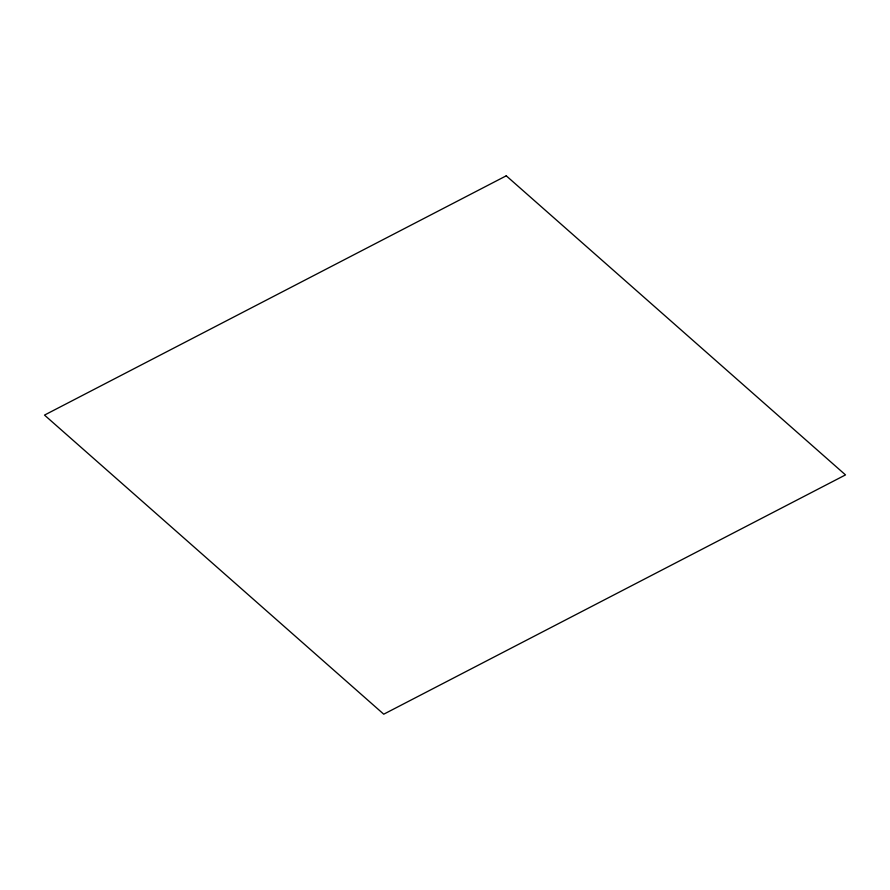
<?xml version="1.0" encoding="UTF-8"?>
<svg xmlns="http://www.w3.org/2000/svg" width="890" height="890" viewBox="0 0 890 890"><rect width="100%" height="100%" fill="white"/><g stroke="black" fill="none" stroke-linecap="round" stroke-linejoin="round"><path stroke-width="1.33" d="M506.254 175.808L44.5 415.096L383.746 714.192L845.5 474.904L506.254 175.808"/></g></svg>
